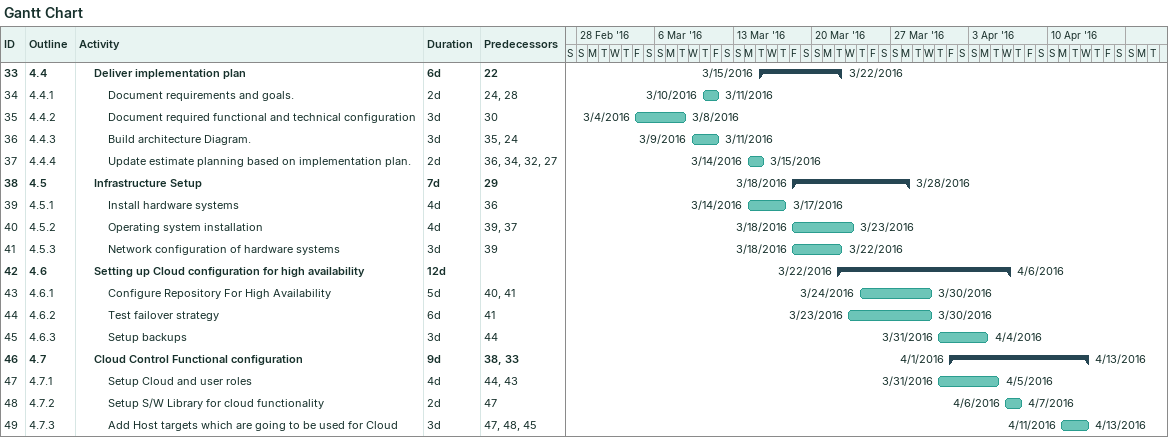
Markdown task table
Gantt Chart

| ID | WBS | Task | Duration | Start | Finish | Predecessors |
|---|---|---|---|---|---|---|
| 33 | 4.4 | **Deliver implementation plan** | 6d | 2016-03-15 | 2016-03-22 | 22 |
| 34 | 4.4.1 | Document requirements and goals. | 2d | 2016-03-10 | 2016-03-11 | 24, 28 |
| 35 | 4.4.2 | Document required functional and technical configuration | 3d | 2016-03-04 | 2016-03-08 | 30 |
| 36 | 4.4.3 | Build architecture Diagram. | 3d | 2016-03-09 | 2016-03-11 | 35, 24 |
| 37 | 4.4.4 | Update estimate planning based on implementation plan. | 2d | 2016-03-14 | 2016-03-15 | 36, 34, 32, 27 |
| 38 | 4.5 | **Infrastructure Setup** | 7d | 2016-03-18 | 2016-03-28 | 29 |
| 39 | 4.5.1 | Install hardware systems | 4d | 2016-03-14 | 2016-03-17 | 36 |
| 40 | 4.5.2 | Operating system installation | 4d | 2016-03-18 | 2016-03-23 | 39, 37 |
| 41 | 4.5.3 | Network configuration of hardware systems | 3d | 2016-03-18 | 2016-03-22 | 39 |
| 42 | 4.6 | **Setting up Cloud configuration for high availability** | 12d | 2016-03-22 | 2016-04-06 |  |
| 43 | 4.6.1 | Configure Repository For High Availability | 5d | 2016-03-24 | 2016-03-30 | 40, 41 |
| 44 | 4.6.2 | Test failover strategy | 6d | 2016-03-23 | 2016-03-30 | 41 |
| 45 | 4.6.3 | Setup backups | 3d | 2016-03-31 | 2016-04-04 | 44 |
| 46 | 4.7 | **Cloud Control Functional configuration** | 9d | 2016-04-01 | 2016-04-13 | 38, 33 |
| 47 | 4.7.1 | Setup Cloud and user roles | 4d | 2016-03-31 | 2016-04-05 | 44, 43 |
| 48 | 4.7.2 | Setup S/W Library for cloud functionality | 2d | 2016-04-06 | 2016-04-07 | 47 |
| 49 | 4.7.3 | Add Host targets which are going to be used for Cloud | 3d | 2016-04-11 | 2016-04-13 | 47, 48, 45 |
